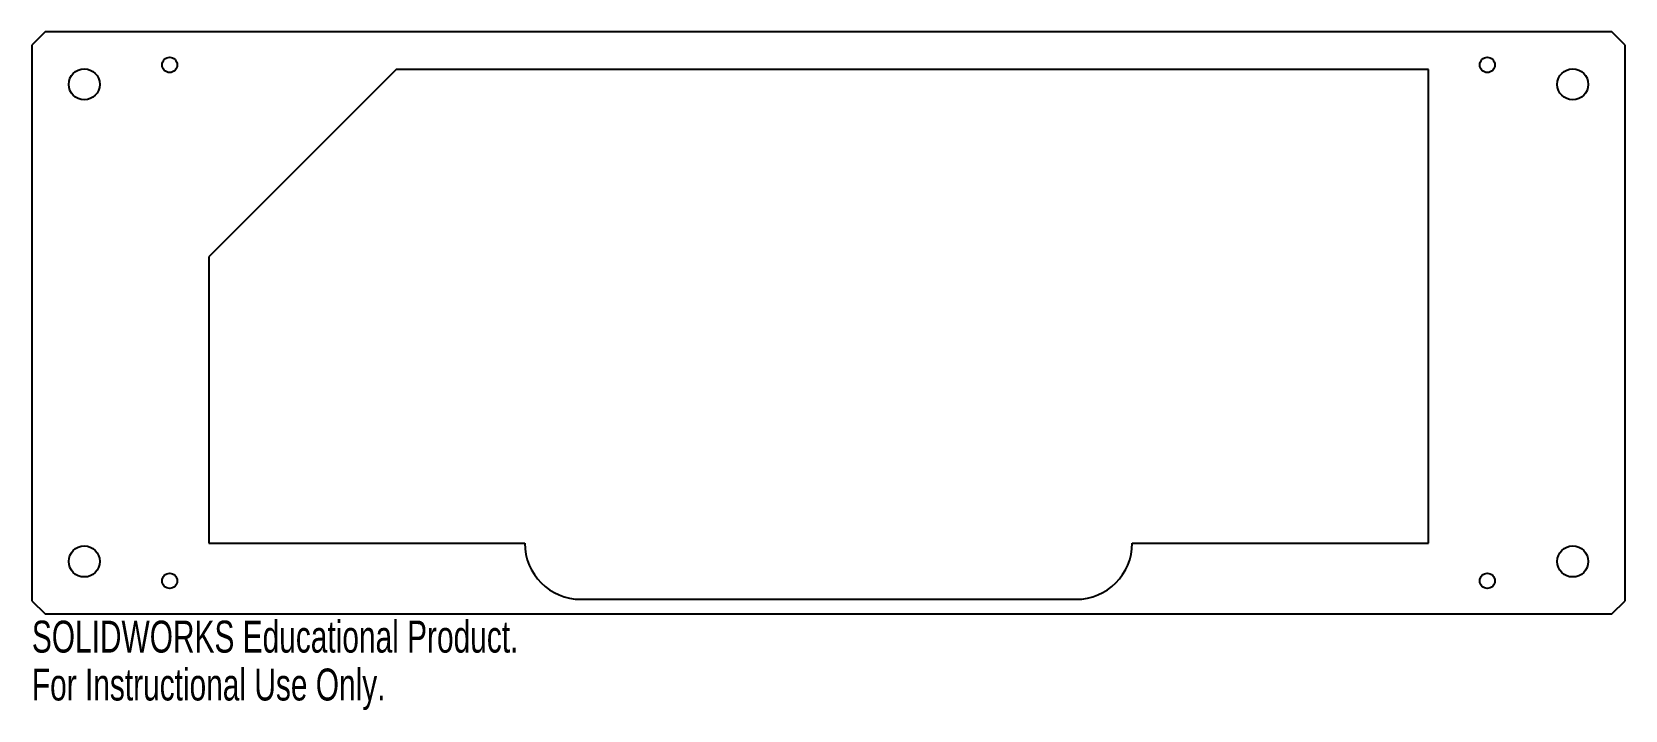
# Model space of a CAD drawing. Header units: millimetres. Extents: x -121 to 121, y -59 to 44.
import ezdxf

# ---------------------------------------------------------------- set-up
doc = ezdxf.new("R2010")
doc.units = ezdxf.units.MM
doc.styles.add('SLDTEXTSTYLE0', font='TXT', dxfattribs={"width": 0.7})

msp = doc.modelspace()

# ---------------------------------------------------------------- linework, layer by layer
at = {"color": 7, "linetype": 'Continuous'}
for p, q in [((-118.65, 44.05), (-120.65, 42.05)), ((118.65, 44.05), (-118.65, 44.05)), ((120.65, 42.05), (118.65, 44.05)), ((-120.65, 42.05), (-120.65, -42.05)), ((120.65, -42.05), (120.65, 42.05)), ((-65.5, 38.36), (-93.86, 10)), ((90.86, 38.36), (-65.5, 38.36)), ((90.86, -33.34), (90.86, 38.36)), ((-93.86, 10), (-93.86, -33.34)), ((-93.86, -33.34), (-46, -33.34)), ((46, -33.34), (90.86, -33.34)), ((-120.65, -42.05), (-118.65, -44.05)), ((-37.5, -41.84), (37.5, -41.84)), ((118.65, -44.05), (120.65, -42.05)), ((-118.65, -44.05), (118.65, -44.05))]:
    msp.add_line(p, q, dxfattribs=at)
for centre, radius in [((-99.78, 39.05), 1.15), ((99.78, 39.05), 1.15), ((-112.71, 36.11), 2.35), ((112.71, 36.11), 2.35), ((-112.71, -36.11), 2.35), ((112.71, -36.11), 2.35), ((-99.78, -39.05), 1.15), ((99.78, -39.05), 1.15)]:
    msp.add_circle(centre, radius, dxfattribs=at)
for centre, start, end in [((-37.5, -33.34), 180, 270), ((37.5, -33.34), 270, 0)]:
    msp.add_arc(centre, 8.5, start, end, dxfattribs=at)

# ---------------------------------------------------------------- texts
at = {"color": 7, "linetype": 'Continuous', "char_height": 4.8336, "attachment_point": 1, "style": 'SLDTEXTSTYLE0'}
for s, insert in [('SOLIDWORKS Educational Product.', (-120.65, -45.07)), ('For Instructional Use Only.', (-120.65, -52.32))]:
    msp.add_mtext(s, dxfattribs=dict(at, insert=insert))

doc.saveas('drawing.dxf')
